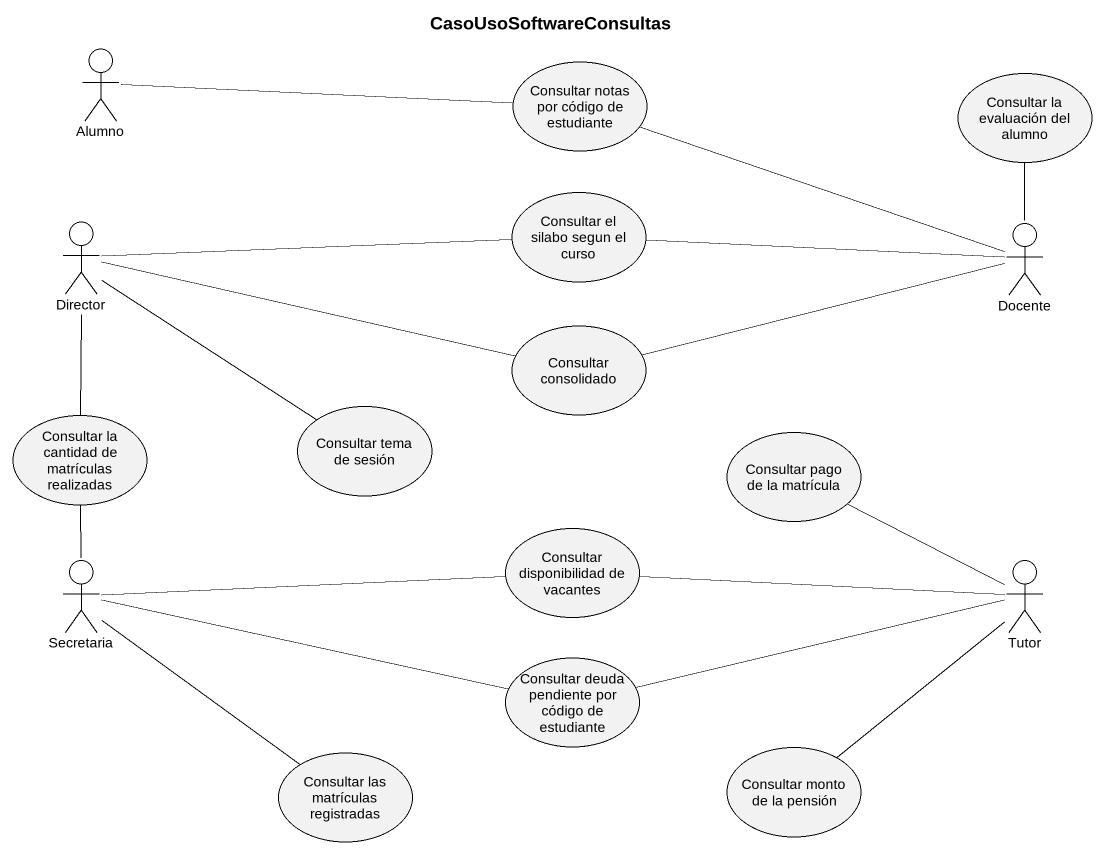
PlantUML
@startuml
title CasoUsoSoftwareConsultas
actor Alumno
usecase "Consultar notas por código de estudiante" as Consultar_notas_por_código
usecase "Consultar la evaluación del alumno" as Consultar_la_evaluación_del
usecase "Consultar el silabo segun el curso" as Consultar_el_silabo_segun
actor Director
actor Docente
usecase "Consultar consolidado" as Consultar_consolidado
usecase "Consultar la cantidad de matrículas realizadas" as Consultar_la_cantidad_de
usecase "Consultar tema de sesión" as Consultar_tema_de_sesión
usecase "Consultar pago de la matrícula" as Consultar_pago_de_la
usecase "Consultar disponibilidad de vacantes" as Consultar_disponibilidad_de
actor Secretaria
actor Tutor
usecase "Consultar deuda pendiente por código de estudiante" as Consultar_deuda_pendiente
usecase "Consultar las matrículas registradas" as Consultar_las_matrículas
usecase "Consultar monto de la pensión" as Consultar_monto_de_la
Consultar_notas_por_código -left- Alumno
Consultar_notas_por_código -right- Docente
Consultar_el_silabo_segun -left- Director
Director -right- Consultar_consolidado
Director -- Consultar_la_cantidad_de
Director -- Consultar_tema_de_sesión
Docente -up- Consultar_la_evaluación_del
Docente -left- Consultar_el_silabo_segun
Consultar_consolidado -right- Docente
Consultar_disponibilidad_de -right- Tutor
Secretaria -up- Consultar_la_cantidad_de
Secretaria -right- Consultar_disponibilidad_de
Secretaria -right- Consultar_deuda_pendiente
Secretaria -- Consultar_las_matrículas
Tutor -up- Consultar_pago_de_la
Tutor -left- Consultar_deuda_pendiente
Tutor -- Consultar_monto_de_la
@enduml
